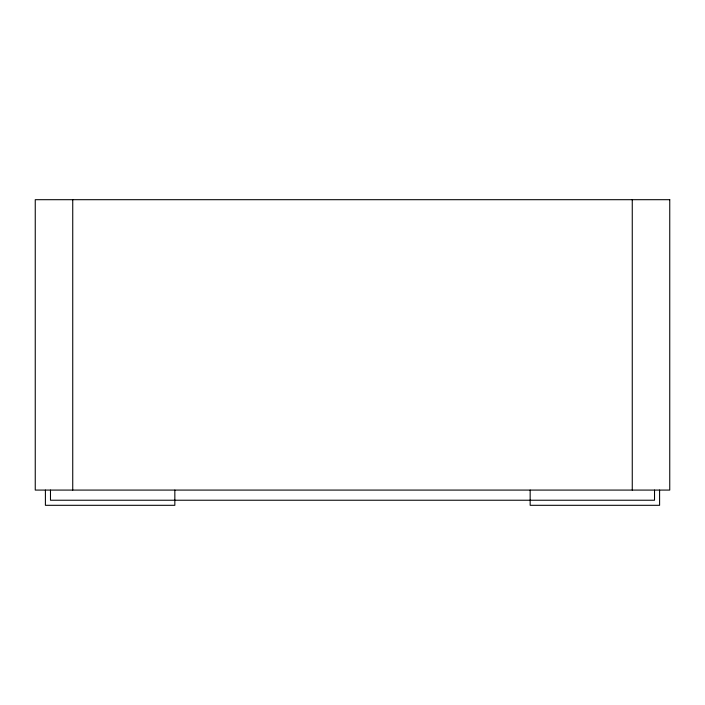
<?xml version="1.0" encoding="UTF-8"?>
<svg xmlns="http://www.w3.org/2000/svg" width="705" height="705" viewBox="0 0 705 705"><rect width="100%" height="100%" fill="white"/><g stroke="black" fill="none" stroke-linecap="round" stroke-linejoin="round"><path stroke-width="1.06" d="M659.598 490.081L659.598 505.309L530.16 505.309L530.16 490.081M654.522 490.081L654.522 500.233L50.478 500.233L50.478 490.081M632.262 199.691L632.262 490.081M174.84 490.081L174.84 505.309L45.402 505.309L45.402 490.081M72.738 199.691L72.738 490.081M669.75 199.691L35.25 199.691L35.25 490.081L669.75 490.081L669.75 199.691"/></g></svg>
